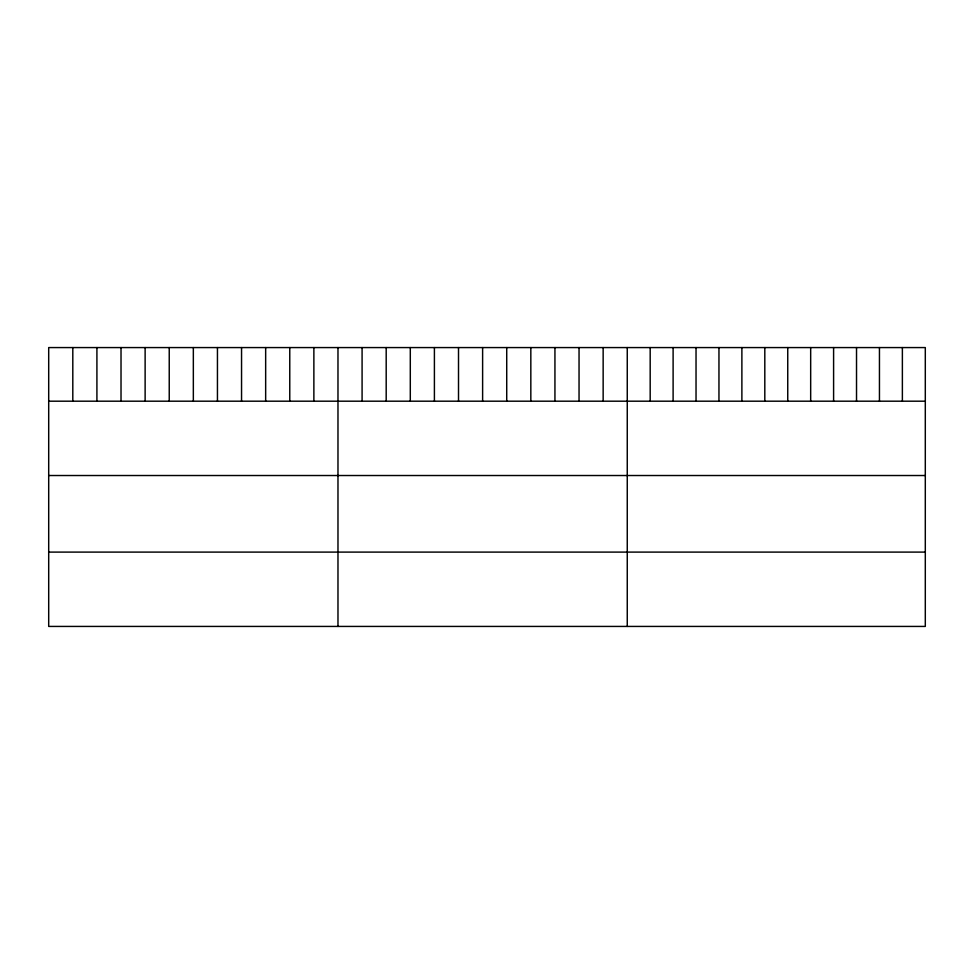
<?xml version="1.0" encoding="UTF-8"?>
<svg xmlns="http://www.w3.org/2000/svg" width="974" height="974" viewBox="0 0 974 974"><rect width="100%" height="100%" fill="white"/><g stroke="black" fill="none" stroke-linecap="round" stroke-linejoin="round"><path stroke-width="1.46" d="M925.3 401.191L925.3 626.428L48.7 626.428L48.7 347.572L925.3 347.572L925.3 401.191L48.7 401.191M48.7 475.519L925.3 475.519M48.7 552.1L925.3 552.1M902.374 347.572L902.374 401.191M879.449 347.572L879.449 401.191M856.523 347.572L856.523 401.191M833.598 347.572L833.598 401.191M810.672 347.572L810.672 401.191M787.747 347.572L787.747 401.191M764.809 347.572L764.809 401.191M741.884 347.572L741.884 401.191M718.958 347.572L718.958 401.191M696.033 347.572L696.033 401.191M673.107 347.572L673.107 401.191M650.182 347.572L650.182 401.191M627.256 347.572L627.256 626.428M603.149 347.572L603.149 401.191M579.043 347.572L579.043 401.191M554.937 347.572L554.937 401.191M530.83 347.572L530.83 401.191M506.724 347.572L506.724 401.191M482.617 347.572L482.617 401.191M458.511 347.572L458.511 401.191M434.404 347.572L434.404 401.191M410.298 347.572L410.298 401.191M386.191 347.572L386.191 401.191M362.084 347.572L362.084 401.191M337.978 347.572L337.978 626.428M313.872 347.572L313.872 401.191M289.765 347.572L289.765 401.191M265.659 347.572L265.659 401.191M241.552 347.572L241.552 401.191M217.446 347.572L217.446 401.191M193.339 347.572L193.339 401.191M169.233 347.572L169.233 401.191M145.126 347.572L145.126 401.191M121.02 347.572L121.02 401.191M96.913 347.572L96.913 401.191M72.806 347.572L72.806 401.191"/></g></svg>
